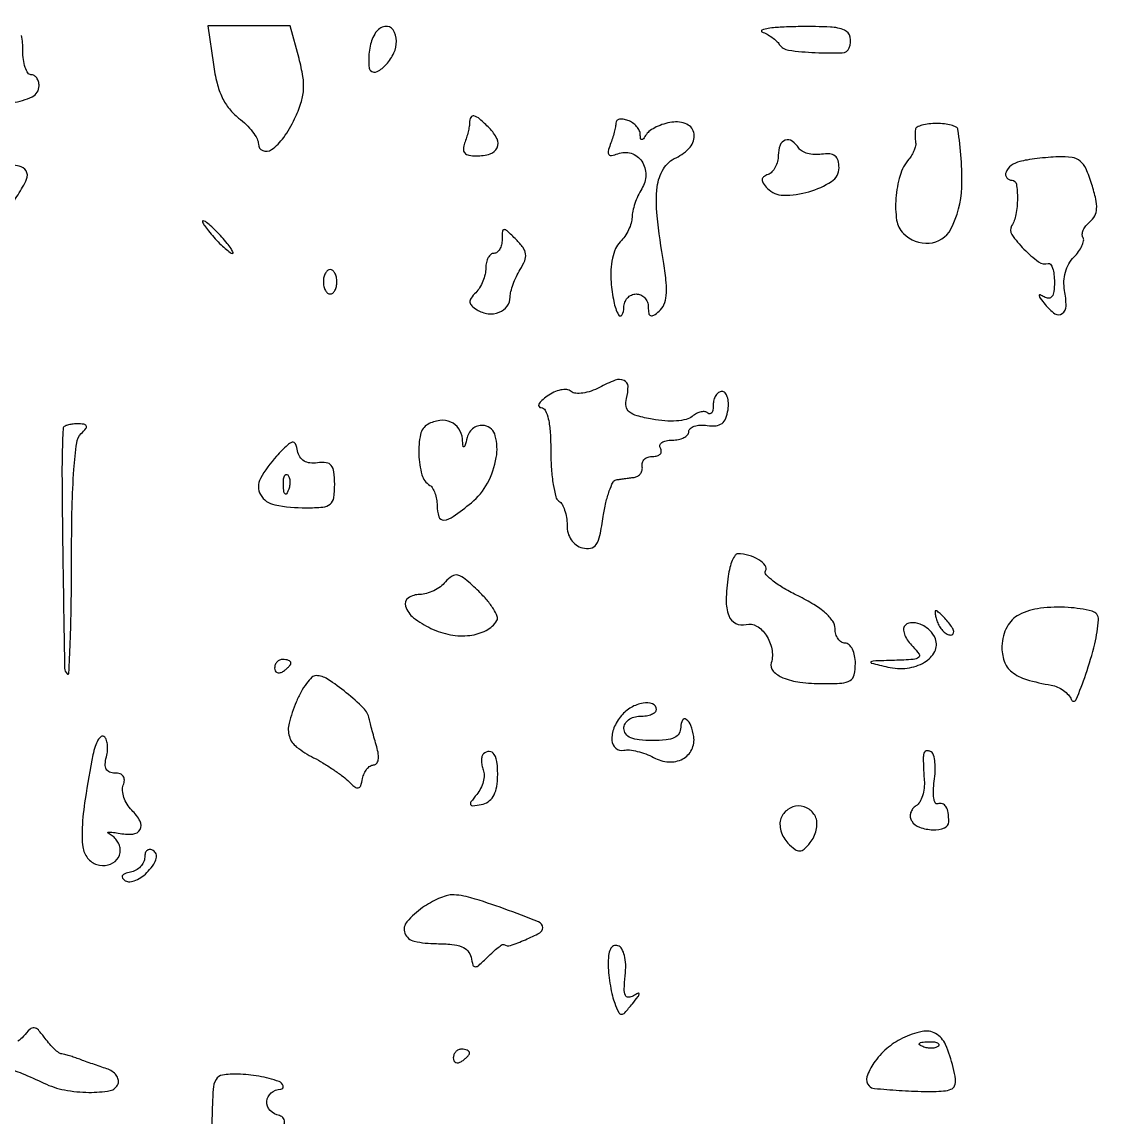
# Model space of a CAD drawing. Extents: x 0 to 5034, y 0 to 2560.
# Drawn here: x 3751.9 to 3884.5, y 2425.6 to 2560.5 of the extents above; entities that cross this region are included whole.
import ezdxf

# ---------------------------------------------------------------- set-up
doc = ezdxf.new("R2010")
doc.units = 0

msp = doc.modelspace()

# ---------------------------------------------------------------- linework, layer by layer
for points in [[(4084.731077, 2269.263702, 0.000011), (4132.120882, 2268.843403, 0.002588)], [(3750.728959, 2550.572343, 0.083611), (3753.16398, 2551.288462, 0.286995), (3754, 2552.625, 0.071046), (3753.924955, 2553.150474, 0.086487), (3753.70625, 2553.596094, 0.100289), (3753.38134, 2553.894014, 0.136381), (3753, 2554, -0.254951), (3752.615738, 2554.209557, -0.06271), (3752.29375, 2554.88125, -0.048861), (3752.072766, 2555.850749, -0.031626), (3752, 2557, 0.041432), (3751.847929, 2558.83205, 0.230406)], [(3749.832704, 2431.739723, -0.029477), (3751.906166, 2431.019157, -0.01253), (3754.594221, 2429.823713, 0.063556), (3757.143033, 2428.988737, 0.045408), (3760.133252, 2428.692088, 0.045292), (3762.731345, 2428.906638, 0.271248), (3763.726603, 2429.749474, 0.145416), (3763.752526, 2430.271944, 0.102199), (3763.49866, 2430.807125, 0.085586), (3763.001005, 2431.273936, 0.067127), (3762.333158, 2431.595408, -0.00321), (3761.521979, 2431.865115, -0.002153), (3760.597865, 2432.18342, -0.002168), (3759.705461, 2432.499454, -0.004279), (3759, 2432.759567, 0.009362), (3758.373863, 2432.98323, 0.00906), (3757.732958, 2433.185875, 0.009009), (3757.162731, 2433.343753, 0.032641), (3756.793047, 2433.413633, -0.133474), (3756.437224, 2433.558627, -0.025364), (3755.898474, 2434.015218, -0.025451), (3755.307475, 2434.629421, -0.020974), (3754.740434, 2435.3403, 0.022292), (3753.914484, 2436.370185, 0.191478), (3753.398894, 2436.633318, 0.217012), (3752.881108, 2436.453715, 0.029207), (3752.074942, 2435.5903, -0.072057), (3751.400125, 2434.981262, -0.044598)]]:
    msp.add_lwpolyline(points, format="xyb")
for points in [[(3775.454959, 2555.25, 0.026563), (3775.906707, 2552.971509, 0.048268), (3776.548796, 2551.186515, 0.057601), (3777.422095, 2549.78375, 0.063287), (3778.568503, 2548.666593, -0.033204), (3779.499008, 2547.862818, -0.036261), (3780.285748, 2546.964845, -0.039018), (3780.835215, 2546.105678, -0.123367), (3781, 2545.447978, 0.307344), (3781.544279, 2544.646164, 0.252084), (3782.595528, 2544.768451, 0.085284), (3784.111926, 2546.268088, 0.044463), (3785.464339, 2548.566093, 0.030798), (3786.236792, 2550.491733, 0.061946), (3786.555377, 2552.094789, 0.058743), (3786.479586, 2553.781523, 0.0252), (3786.003031, 2555.988743), (3784.922912, 2560), (3779.847912, 2560), (3774.772912, 2560)], [(3794.759742, 2557.523502, 0.022147), (3794.616177, 2556.537561, 0.028546), (3794.576624, 2555.623245, 0.028769), (3794.629706, 2554.880726, 0.165617), (3794.801155, 2554.532178, 0.326156), (3795.637024, 2554.401705, 0.092078), (3796.742804, 2555.258755, 0.072733), (3797.679507, 2556.680398, 0.109785), (3798, 2558.122445, 0.145765), (3797.584672, 2559.516824, 0.302391), (3796.586273, 2559.944266, 0.203539), (3795.435963, 2559.183408, 0.099311)], [(3843, 2559.271109, -0.036623), (3843.620802, 2558.981164, -0.028953), (3844.245711, 2558.582339, -0.029759), (3844.784566, 2558.141723, -0.061984), (3845.134337, 2557.728186, 0.21858), (3846.262669, 2557.017374, 0.021161), (3849.566304, 2556.721056, 0.019459), (3852.878128, 2556.693814, 0.305769), (3853.75, 2557.321754, 0.13939), (3853.850498, 2558.638919, 0.245019), (3853.179435, 2559.466365, 0.092147), (3851.422823, 2559.868474, 0.013474), (3847.75, 2559.921053, 0.008779), (3845.447879, 2559.851535, 0.022064), (3843.776563, 2559.697566, 0.060629), (3842.998394, 2559.492974, 0.684012)], [(3807, 2548.081787, -0.04425), (3806.959197, 2547.621647, -0.015326), (3806.821697, 2546.96865, -0.015089), (3806.625376, 2546.254744, -0.016969), (3806.393011, 2545.581787, 0.075625), (3806.234354, 2544.856801, 0.203577), (3806.405365, 2544.368996, 0.163335), (3806.915512, 2544.084889, 0.046113), (3807.833994, 2544, 0.072314), (3809.528581, 2544.246373, 0.214053), (3810.399254, 2544.995491, 0.228961), (3810.386432, 2546.100557, 0.081085), (3809.437763, 2547.41938, 0.015923), (3808.237022, 2548.545984, 0.114595), (3807.542482, 2548.919586, 0.358868), (3807.154446, 2548.744536, 0.114979)], [(3825, 2548.050403, -0.048096), (3824.955915, 2547.593166, -0.014348), (3824.802127, 2546.908433, -0.014246), (3824.584244, 2546.145301, -0.014952), (3824.326391, 2545.408179, 0.029928), (3824.056774, 2544.556438, 0.23648), (3824.14355, 2544.164151, 0.281491), (3824.490786, 2544.041363, 0.039399), (3825.253278, 2544.26695, -0.169116), (3826.887296, 2544.318187, -0.169505), (3828.197928, 2543.343314, -0.153021), (3828.699771, 2541.672346, -0.137436), (3828.189836, 2539.932368, 0.032085), (3827.734306, 2539.086702, 0.025356), (3827.349514, 2538.121206, 0.025995), (3827.08377, 2537.184978, 0.056207), (3827, 2536.44214, -0.07288), (3826.895657, 2535.730086, -0.038701), (3826.57399, 2534.896726, -0.037513), (3826.104812, 2534.078661, -0.047457), (3825.549753, 2533.406896, 0.091914), (3824.980558, 2532.578616, 0.048475), (3824.584449, 2531.390868, 0.043108), (3824.386349, 2529.97341, 0.035562), (3824.414438, 2528.446974, 0.026885), (3824.758037, 2526.064781, 0.068607), (3825.328747, 2524.42011, 0.595313), (3825.752797, 2524.409142, 0.13143), (3826, 2525.333333, -0.088788), (3826.113896, 2525.969674, -0.094932), (3826.440625, 2526.510417, -0.09994), (3826.927758, 2526.872172, -0.110331), (3827.5, 2527, -0.107348), (3828.072293, 2526.875699, -0.099536), (3828.559375, 2526.523407, -0.095788), (3828.885941, 2525.996941, -0.091307), (3829, 2525.377555, 0.038639), (3829.05901, 2524.615093, 0.26992), (3829.285187, 2524.336401, 0.236728), (3829.666226, 2524.375837, 0.031185), (3830.342695, 2524.869448, 0.120723), (3830.931375, 2525.663769, 0.075769), (3831.214637, 2526.790698, 0.048556), (3831.211377, 2528.397724, 0.016014), (3830.902306, 2530.741893, -0.013359), (3830.094916, 2536.624372, -0.056449), (3830.105902, 2540.177535, -0.107365), (3830.866075, 2542.398449, -0.151028), (3832.420012, 2543.781601, 0.109349), (3834.143487, 2545.079219, 0.209758), (3834.635707, 2546.704429, 0.264285), (3833.758105, 2547.89256, 0.141978), (3831.896137, 2548.14694, 0.038162), (3830.925008, 2547.927144, 0.036998), (3829.988051, 2547.560678, 0.039379), (3829.214912, 2547.112333, 0.099541), (3828.765313, 2546.64694, -0.016909), (3828.393197, 2546.107116, -0.236311), (3828.188781, 2546.003448, -0.377865), (3828.052978, 2546.121914, -0.029388), (3828.015313, 2546.643011, 0.113081), (3827.898589, 2547.122895, 0.064793), (3827.563873, 2547.619347, 0.059584), (3827.074709, 2548.056362, 0.061005), (3826.5, 2548.361626, 0.050742), (3825.925389, 2548.517572, 0.092309), (3825.440625, 2548.507641, 0.141716), (3825.122849, 2548.339716, 0.203517)], [(3861.881579, 2547.25, 0.029012), (3861.847085, 2546.901273, 0.015611), (3861.843037, 2546.46908, 0.015499), (3861.86643, 2546.026848, 0.023442), (3861.916666, 2545.64474, -0.101087), (3861.90683, 2545.233206, -0.04029), (3861.736035, 2544.692434, -0.037775), (3861.451362, 2544.120694, -0.038829), (3861.086189, 2543.603852, 0.100624), (3859.999759, 2541.577511, 0.054396), (3859.482924, 2538.783202, 0.05529), (3859.580553, 2536.091866, 0.161038), (3860.405746, 2534.451397, 0.216554), (3863.596226, 2533.254585, 0.260652), (3866.242797, 2534.979491, 0.113695), (3867.587738, 2540.100844, 0.047795), (3867.121525, 2547.25, 0.238847), (3866.910654, 2547.53949, 0.04846), (3866.301323, 2547.779687, 0.041426), (3865.466428, 2547.94532, 0.028267), (3864.5, 2548, 0.028271), (3863.533792, 2547.945325, 0.041501), (3862.699589, 2547.779687, 0.048616), (3862.091342, 2547.539479, 0.239667)], [(3845, 2544.083333, -0.060503), (3844.906843, 2543.316295, -0.060765), (3844.632812, 2542.595052, -0.066702), (3844.228224, 2542.025544, -0.117654), (3843.75, 2541.708333, 0.065635), (3843.202109, 2541.421334, 0.231348), (3843.015904, 2541.082498, 0.168489), (3843.144542, 2540.645122, 0.033619), (3843.668592, 2540.006408, 0.206128), (3845.637471, 2539.150861, 0.07082), (3848.78201, 2539.587731, 0.073344), (3851.578272, 2540.856219, 0.256427), (3852.489054, 2542.537515, 0.066488), (3852.363538, 2543.438898, 0.162245), (3851.993565, 2543.988095, 0.147608), (3851.340295, 2544.236364, 0.051975), (3850.327644, 2544.20215, -0.048045), (3849.457016, 2544.165899, -0.051917), (3848.618644, 2544.299599, -0.058178), (3847.932975, 2544.571963, -0.131471), (3847.529573, 2544.95215, 0.10177), (3846.718393, 2545.811767, 0.240053), (3845.869786, 2545.931657, 0.222524), (3845.225564, 2545.308532, 0.091285)], [(3874.75, 2543.310674, 0.095233), (3873.688833, 2542.803943, 0.135587), (3873.046895, 2541.98676, 0.270413), (3873.135724, 2541.316981, 0.231705), (3873.783022, 2541, -0.371224), (3874.321857, 2540.536, -0.039463), (3874.447214, 2538.750294, -0.041539), (3874.265041, 2536.772066, -0.094963), (3873.733543, 2535.377881, 0.299744), (3873.764226, 2534.315385, 0.040981), (3875.254614, 2532.521426, 0.04113), (3877.048782, 2530.968538, 0.237147), (3878.25, 2530.767865, -0.326435), (3878.537157, 2530.669219, -0.074395), (3878.779687, 2530.180099, -0.050101), (3878.946133, 2529.405604, -0.0279), (3879, 2528.440983, -0.028058), (3878.935875, 2527.299149, -0.123802), (3878.701248, 2526.673058, -0.253457), (3878.303596, 2526.471347, -0.129204), (3877.75, 2526.632941, 0.035256), (3877.252848, 2526.885796, 0.576573), (3877.132651, 2526.795177, 0.131458), (3877.262379, 2526.472868, 0.00934), (3877.863307, 2525.702969, 0.067613), (3879.067201, 2524.571622, 0.322167), (3879.957884, 2524.575198, 0.239697), (3880.436757, 2525.511128, 0.04786), (3880.256559, 2527.43823, -0.058429), (3880.175268, 2528.562838, -0.056835), (3880.35447, 2529.686744, -0.058484), (3880.773758, 2530.711149, -0.070131), (3881.39986, 2531.542717, 0.03795), (3881.982759, 2532.221518, 0.050248), (3882.396601, 2532.922583, 0.06011), (3882.597473, 2533.543728, 0.188764), (3882.520202, 2533.967313, -0.164609), (3882.429729, 2534.358495, -0.078808), (3882.562024, 2534.863313, -0.064958), (3882.886399, 2535.400395, -0.051298), (3883.362147, 2535.885592, 0.097169), (3883.958922, 2536.61705, 0.109866), (3884.201787, 2537.488616, 0.069754), (3884.098407, 2538.682491, 0.019422), (3883.606446, 2540.498899, 0.026805), (3882.893632, 2542.410419, 0.118101), (3882.175028, 2543.364296, 0.139752), (3881.169781, 2543.804001, 0.043329), (3879.50531, 2543.883999, 0.011135), (3878.226424, 2543.806084, 0.009217), (3876.868747, 2543.667734, 0.009333), (3875.628292, 2543.494632, 0.024578)], [(3746.733564, 2542.40023, 0.272968), (3746.494703, 2541.474231, 0.033286), (3747.237417, 2539.420782, 0.033416), (3748.248611, 2537.480378, 0.261632), (3749.103811, 2537, 0.218465), (3750.108076, 2537.460785, 0.035604), (3751.419656, 2539.225036, 0.035014), (3752.463288, 2541.14405, 0.250468), (3752.39928, 2542.162968, 0.206824), (3751.56038, 2542.748448, 0.039915), (3749.680527, 2542.978247, 0.040803), (3747.763719, 2542.902094, 0.167575)], [(3775.5, 2534, 0.012769), (3776.229731, 2533.233916, 0.017642), (3776.92517, 2532.5875, 0.014322), (3777.525997, 2532.096686, 0.165568), (3777.809975, 2532, 0.549874), (3777.889734, 2532.12573, 0.034935), (3777.63142, 2532.5875, 0.02599), (3777.159597, 2533.232121, 0.012939), (3776.5, 2534, 0.012769), (3775.770269, 2534.766084, 0.017642), (3775.07483, 2535.4125, 0.014322), (3774.474003, 2535.903314, 0.165568), (3774.190025, 2536, 0.549874), (3774.110266, 2535.87427, 0.034935), (3774.36858, 2535.4125, 0.02599), (3774.840403, 2534.767879, 0.012939)], [(3811, 2533.714286, -0.056395), (3810.925804, 2533.058561, -0.075828), (3810.70625, 2532.503571, -0.095027), (3810.381497, 2532.131472, -0.167478), (3810, 2532, 0.17482), (3809.618409, 2531.862375, 0.093122), (3809.29375, 2531.47125, 0.073362), (3809.074027, 2530.888633, 0.053595), (3809, 2530.2, -0.058029), (3808.909157, 2529.419895, -0.038948), (3808.635268, 2528.564018, -0.039072), (3808.23389, 2527.765306, -0.06048), (3807.758359, 2527.158359, 0.040543), (3807.18774, 2526.486856, 0.176491), (3807.048796, 2525.992385, 0.189791), (3807.26431, 2525.546889, 0.047919), (3807.917675, 2525.050879, 0.10779), (3809.273913, 2524.572924, 0.123408), (3810.635475, 2524.739177, 0.14211), (3811.62647, 2525.491612, 0.161138), (3812, 2526.620558, -0.062507), (3812.084967, 2527.29756, -0.024936), (3812.361445, 2528.19272, -0.024207), (3812.759454, 2529.139822, -0.02801), (3813.230451, 2529.997403, 0.042571), (3813.7945, 2531.099184, 0.131338), (3813.899492, 2531.922198, 0.125834), (3813.580997, 2532.70897, 0.037617), (3812.730451, 2533.69812, 0.007014), (3811.626405, 2534.771621, 0.189211), (3811.254715, 2534.921521, 0.393157), (3811.041418, 2534.726823, 0.020444)], [(3789, 2528.5, 0.053595), (3789.06169, 2527.926139, 0.073362), (3789.244792, 2527.440625, 0.093122), (3789.515341, 2527.114688, 0.17482), (3789.833333, 2527, 0.17482), (3790.151326, 2527.114688, 0.093122), (3790.421875, 2527.440625, 0.073362), (3790.604977, 2527.926139, 0.053595), (3790.666667, 2528.5, 0.053595), (3790.604977, 2529.073861, 0.073362), (3790.421875, 2529.559375, 0.093122), (3790.151326, 2529.885312, 0.17482), (3789.833333, 2530, 0.17482), (3789.515341, 2529.885312, 0.093122), (3789.244792, 2529.559375, 0.073362), (3789.06169, 2529.073861, 0.053595)], [(3822.990394, 2515.494859, -0.039561), (3821.960645, 2515.044459, -0.048129), (3820.937775, 2514.797339, -0.055377), (3820.062764, 2514.770882, -0.154285), (3819.500108, 2514.999911, 0.150939), (3818.96891, 2515.220195, 0.07234), (3818.224185, 2515.18223, 0.060754), (3817.380779, 2514.905798, 0.04836), (3816.556036, 2514.417316, 0.027208), (3815.888264, 2513.870908, 0.086584), (3815.537009, 2513.416337, 0.275614), (3815.551742, 2513.137181, 0.250074), (3815.80887, 2513, -0.287646), (3816.326011, 2512.675656, -0.058802), (3816.69527, 2511.60802, -0.038895), (3816.929081, 2509.92163, -0.015005), (3817, 2507.559017, 0.017115), (3817.072902, 2505.429906, 0.023783), (3817.29375, 2503.534775, 0.021638), (3817.60908, 2502.032051, 0.194165), (3818, 2501.5, -0.12648), (3818.384271, 2501.100201, -0.046624), (3818.70625, 2500.380735, -0.042494), (3818.926101, 2499.492644, -0.039455), (3819, 2498.557614, 0.064343), (3819.129156, 2497.558115, 0.084332), (3819.508376, 2496.720849, 0.091078), (3820.114682, 2496.102055, 0.08978), (3820.90425, 2495.73529, 0.110585), (3821.907663, 2495.699651, 0.203482), (3822.576735, 2496.144012, 0.094262), (3823.040548, 2497.256227, 0.014569), (3823.465523, 2499.618659, -0.019246), (3823.785446, 2501.306371, -0.028635), (3824.205296, 2502.7497, -0.027855), (3824.658711, 2503.834113, -0.251801), (3825.061273, 2504.125, 0.000307), (3825.509378, 2504.184949, 0.000142), (3826.091436, 2504.263352, 0.000141), (3826.702836, 2504.34606, 0.000196), (3827.25, 2504.420455, 0.097877), (3827.707859, 2504.57762, 0.104429), (3828.059375, 2504.894673, 0.105878), (3828.249476, 2505.322859, 0.103239), (3828.25, 2505.795455, -0.132761), (3828.277246, 2506.254089, -0.126575), (3828.531399, 2506.646165, -0.108301), (3828.982281, 2506.909193, -0.078243), (3829.559017, 2507, 0.066118), (3830.110654, 2507.073267, 0.138808), (3830.478525, 2507.29375, 0.191142), (3830.607943, 2507.620352, 0.139169), (3830.5, 2508, -0.202618), (3830.441401, 2508.378123, -0.181468), (3830.66835, 2508.70625, -0.104212), (3831.195401, 2508.928459, -0.047867), (3831.940983, 2509, 0.049646), (3832.728907, 2509.078428, 0.069637), (3833.395164, 2509.312215, 0.0898), (3833.843538, 2509.657079, 0.186114), (3834, 2510.062858, -0.217378), (3834.173879, 2510.443905, -0.098531), (3834.660937, 2510.7216, -0.070386), (3835.388427, 2510.85489, -0.044738), (3836.25, 2510.812858, 0.054729), (3837.347131, 2510.781238, 0.142311), (3838.078693, 2511.059326, 0.14226), (3838.547546, 2511.686173, 0.054676), (3838.819551, 2512.75, 0.045002), (3838.863646, 2513.611565, 0.070854), (3838.731053, 2514.339063, 0.099259), (3838.452557, 2514.825895, 0.216622), (3838.069551, 2515, 0.153567), (3837.661647, 2514.871693, 0.098), (3837.314181, 2514.510417, 0.080575), (3837.079731, 2513.970607, 0.062314), (3837, 2513.333333, -0.037878), (3836.954785, 2512.737347, -0.107049), (3836.806715, 2512.349535, -0.244364), (3836.589508, 2512.227052, -0.207794), (3836.342009, 2512.324657, 0.163855), (3835.995149, 2512.496757, 0.084489), (3835.505355, 2512.480674, 0.069099), (3834.950961, 2512.284949, 0.053892), (3834.417812, 2511.93179, -0.114132), (3833.667599, 2511.554997, -0.041103), (3832.48035, 2511.368263, -0.036446), (3831.042603, 2511.366847, -0.0284), (3829.492368, 2511.56741, -0.02064), (3827.615718, 2512.000327, -0.103142), (3826.659874, 2512.490142, -0.186933), (3826.272896, 2513.162757, -0.102422), (3826.322685, 2514.125947, 0.068443), (3826.504599, 2515.646052, 0.299351), (3826.018683, 2516.357397, 0.190042), (3824.923257, 2516.37293, 0.032504)], [(3801.856388, 2510.939507, 0.218323), (3800.95664, 2509.70727, 0.05888), (3800.750551, 2507.234978, 0.058523), (3801.130549, 2504.74379, 0.189454), (3802.115296, 2503.428743, -0.121598), (3802.455037, 2503.082011, -0.04792), (3802.740118, 2502.472418, -0.043762), (3802.934566, 2501.724045, -0.041708), (3803, 2500.940983, 0.078276), (3803.215179, 2499.574921, 0.3491), (3803.845423, 2499.15605, 0.136119), (3804.9876, 2499.580423, 0.014974), (3807.222306, 2501.301445, 0.097857), (3809.207825, 2503.70963, 0.081686), (3810.288196, 2506.849514, 0.106941), (3810.168272, 2509.531137, 0.286905), (3808.834318, 2510.784434, 0.101684), (3808.146783, 2510.779457, 0.09923), (3807.510251, 2510.504524, 0.0947), (3807.006513, 2509.991665, 0.083698), (3806.700319, 2509.307086, -0.004222), (3806.426797, 2508.28719, -0.262433), (3806.299329, 2508.159304, -0.467444), (3806.191685, 2508.23307, -0.006249), (3806.116001, 2509.143011, 0.130506), (3805.681441, 2510.411584, 0.146563), (3804.689233, 2511.23077, 0.131652), (3803.319481, 2511.420051, 0.096731)], [(3756.970588, 2510.5, 0.016047), (3756.817852, 2504.773301, 0.002529), (3756.935994, 2493.50586, 0.000379), (3757.140952, 2480.933163, 0.194483), (3757.441176, 2480.22549, 0.650423), (3757.666809, 2480.312472, 0.002336), (3757.835846, 2484.080404, 0.006414), (3757.960051, 2488.623862, 0.003625), (3758, 2494.133333, -0.005067), (3758.066933, 2500.737832, -0.014045), (3758.291475, 2505.377586, -0.014121), (3758.636355, 2508.659955, -0.16458), (3759.2, 2509.8, 0.02847), (3759.749269, 2510.415653, 0.273085), (3759.795833, 2510.75, 0.272121), (3759.525534, 2510.953202, 0.028321), (3758.7, 2511, 0.027791), (3758.04657, 2510.963653, 0.042602), (3757.490735, 2510.853125, 0.051505), (3757.094517, 2510.692864, 0.261946)], [(3783.242397, 2507.029807, 0.06234), (3781.246971, 2504.267032, 0.260575), (3781.264422, 2502.289564, 0.219468), (3783.029746, 2501.029088, 0.047032), (3786.874181, 2500.666667, 0.020876), (3788.942435, 2500.75306, 0.15343), (3789.847109, 2501.122794, 0.18818), (3790.280224, 2501.903827, 0.034414), (3790.390411, 2503.583333, 0.027677), (3790.300885, 2505.108611, 0.14248), (3789.976992, 2505.881095, 0.198509), (3789.355677, 2506.219549, 0.06201), (3788.273142, 2506.201157, -0.06247), (3787.345199, 2506.186244, -0.108315), (3786.617685, 2506.430971, -0.120771), (3786.110751, 2506.93313, -0.090118), (3785.825127, 2507.669526, 0.056852), (3785.550849, 2508.544296, 0.363948), (3785.164354, 2508.733522, 0.135509), (3784.568751, 2508.398659, 0.009804)], [(3784.683114, 2502.8125, -0.054073), (3784.461564, 2502.395823, -0.470617), (3784.279315, 2502.37858, -0.168741), (3784.137993, 2502.670344, -0.018894), (3784.078947, 2503.416667, -0.028489), (3784.089945, 2504.112848, -0.077125), (3784.200665, 2504.592839, -0.208169), (3784.385309, 2504.77538, -0.296942), (3784.604167, 2504.729167, -0.126455), (3784.797407, 2504.402231, -0.060344), (3784.876576, 2503.916927, -0.05415), (3784.839148, 2503.359369, -0.051402)], [(3838.836495, 2492.25, 0.029457), (3838.594494, 2489.311194, 0.095441), (3838.918458, 2487.389842, 0.189098), (3839.770326, 2486.440106, 0.182399), (3841.056406, 2486.3045, -0.204217), (3842.3447, 2486.11359, -0.110599), (3843.514759, 2484.978308, -0.095901), (3844.206333, 2483.290898, -0.117347), (3844.145339, 2481.591641, 0.258546), (3844.392238, 2480.567233, 0.111232), (3845.585488, 2479.739049, 0.065518), (3847.677553, 2479.19521, 0.029921), (3850.5, 2479.015313, 0.016046), (3852.824783, 2479.081033, 0.12451), (3853.851531, 2479.407775, 0.202246), (3854.348831, 2480.110516, 0.054238), (3854.5, 2481.5, 0.048028), (3854.407883, 2482.456773, 0.068025), (3854.132812, 2483.265625, 0.088204), (3853.727353, 2483.810654, 0.191087), (3853.25, 2484, -0.142629), (3852.773324, 2484.138799, -0.099655), (3852.367188, 2484.528966, -0.084343), (3852.093569, 2485.112423, -0.067659), (3852, 2485.800734, 0.155197), (3851.711988, 2486.706273, 0.058175), (3850.811093, 2487.708717, 0.044268), (3849.383099, 2488.758668, 0.023322), (3847.448434, 2489.81279, -0.019247), (3845.742797, 2490.724184, -0.032142), (3844.394226, 2491.633964, -0.034997), (3843.49471, 2492.43527, -0.344393), (3843.44269, 2492.907271, 0.313301), (3843.407913, 2493.554818, 0.090144), (3842.618737, 2494.261221, 0.067769), (3841.369053, 2494.811781, 0.070025), (3840.031712, 2495, 0.248413), (3839.695548, 2494.822001, 0.04675), (3839.348673, 2494.192187, 0.040232), (3839.044674, 2493.303432, 0.027031)], [(3804.032262, 2491.538873, -0.062014), (3803.405295, 2490.949853, -0.044151), (3802.578742, 2490.452044, -0.044577), (3801.689989, 2490.112689, -0.069022), (3800.877555, 2490, 0.151028), (3799.455486, 2489.560429, 0.333751), (3799.11105, 2488.544797, 0.150519), (3800.109894, 2487.134037, 0.052786), (3802.25, 2485.820634, 0.064886), (3804.643785, 2485.039634, 0.075926), (3807.029674, 2484.957954, 0.087921), (3809.041059, 2485.564165, 0.138144), (3810.362115, 2486.776898, 0.240394), (3810.405048, 2487.300966, 0.04152), (3809.937036, 2488.215311, 0.037239), (3809.15413, 2489.287909, 0.025467), (3808.119149, 2490.385848, 0.013786), (3806.471203, 2491.879767, 0.108893), (3805.568071, 2492.363707, 0.215167), (3804.839187, 2492.254373, 0.076476)], [(3874.6451, 2487.5, 0.083989), (3873.819814, 2486.891522, 0.067385), (3873.165741, 2486.000682, 0.061955), (3872.729373, 2484.892121, 0.052333), (3872.545045, 2483.64451, 0.093997), (3872.816669, 2481.788686, 0.142811), (3873.752868, 2480.4675, 0.096873), (3875.562784, 2479.531043, 0.028488), (3878.623233, 2478.822948, -0.062095), (3879.384287, 2478.592156, -0.051358), (3880.119631, 2478.170058, -0.053358), (3880.721381, 2477.631179, -0.088051), (3881.081893, 2477.053846, 0.666845), (3881.670287, 2477.046789, 0.019963), (3882.869003, 2480.168641, 0.021256), (3883.963812, 2483.916767, 0.045472), (3884.416327, 2486.894697, 0.360659), (3883.651225, 2487.938878, 0.046106), (3880.691156, 2488.398413, 0.045801), (3877.272856, 2488.296966, 0.08685)], [(3864.638374, 2486.5, 0.054778), (3864.934012, 2485.926337, 0.05745), (3865.343184, 2485.440625, 0.064053), (3865.798443, 2485.11007, 0.125677), (3866.229434, 2485, 0.214681), (3866.515803, 2485.128897, 0.22275), (3866.603286, 2485.425778, 0.100348), (3866.42795, 2485.903434, 0.035237), (3866, 2486.5, 0.012711), (3865.49792, 2487.074599, 0.017822), (3865.019109, 2487.559375, 0.014236), (3864.604143, 2487.928855, 0.176553), (3864.40894, 2488, 0.407084), (3864.311504, 2487.904913, 0.044074), (3864.333541, 2487.559375, 0.034664), (3864.442315, 2487.075405, 0.019009)], [(3860.522834, 2486.036946, 0.175583), (3860.428945, 2485.587534, 0.064749), (3860.604907, 2484.954171, 0.054101), (3860.997269, 2484.250084, 0.04225), (3861.562237, 2483.58062, -0.037168), (3862.350764, 2482.665258, -0.410727), (3862.288438, 2482.231287, -0.148035), (3861.631092, 2481.987769, -0.007474), (3859.321429, 2481.881685, 0.001068), (3856.673393, 2481.79404, 0.18969), (3856.421361, 2481.684455, 0.585322), (3856.459768, 2481.547486, 0.002062), (3858.5, 2481.060795, 0.087752), (3860.877055, 2480.92995, 0.10365), (3863.006295, 2481.651259, 0.13917), (3864.263933, 2482.971709, 0.215988), (3864.355242, 2484.516637, 0.112617), (3863.629415, 2485.599049, 0.094821), (3862.46251, 2486.341633, 0.116825), (3861.294074, 2486.512325, 0.236699)], [(3783, 2480.940983, 0.108972), (3783.078288, 2480.586039, 0.182303), (3783.29375, 2480.3746, 0.161196), (3783.6179, 2480.343488, 0.082592), (3784, 2480.5, 0.029505), (3784.382774, 2480.768994, 0.035638), (3784.70625, 2481.066025, 0.038439), (3784.934461, 2481.34829, 0.151918), (3785, 2481.559017, 0.210953), (3784.92554, 2481.727648, 0.081139), (3784.70625, 2481.870461, 0.061769), (3784.382849, 2481.967655, 0.042167), (3784, 2482, 0.105053), (3783.618444, 2481.918938, 0.099167), (3783.29375, 2481.688914, 0.09642), (3783.076123, 2481.345238, 0.093332)], [(3785.654687, 2476.75, 0.034077), (3784.773465, 2474.141986, 0.141238), (3784.811148, 2472.496821, 0.155224), (3785.71166, 2471.212523, 0.043836), (3787.803037, 2469.890595, -0.016275), (3788.945485, 2469.253642, -0.012585), (3790.148392, 2468.488838, -0.012771), (3791.236161, 2467.717131, -0.02962), (3792, 2467.071407, 0.018293), (3792.866383, 2466.3047, 0.208996), (3793.295318, 2466.183307, 0.286631), (3793.591892, 2466.430361, 0.031926), (3793.823324, 2467.321407, -0.056841), (3794.024603, 2467.963333, -0.066575), (3794.358143, 2468.506913, -0.07776), (3794.766954, 2468.874446, -0.145277), (3795.189956, 2469, 0.228048), (3795.551632, 2469.174009, 0.127725), (3795.754909, 2469.629366, 0.07698), (3795.763611, 2470.346341, 0.036665), (3795.566446, 2471.25, -0.003719), (3795.29274, 2472.19941, -0.003298), (3795.021752, 2473.19149, -0.003312), (3794.789607, 2474.087817, -0.010127), (3794.648552, 2474.699753, 0.146972), (3793.940872, 2476.000866, 0.025186), (3791.821274, 2477.899375, 0.025237), (3789.520954, 2479.575184, 0.145806), (3788.095139, 2480, 0.195236), (3787.588085, 2479.794164, 0.038888), (3786.928877, 2479.045312, 0.035858), (3786.251756, 2477.994461, 0.026691)], [(3825.690751, 2475.083333, 0.076201), (3824.771375, 2473.556269, 0.115463), (3824.525534, 2472.032047, 0.199126), (3825.010136, 2471.061528, 0.238349), (3825.990016, 2470.814854, -0.083997), (3826.684648, 2470.852227, -0.03171), (3827.645344, 2470.68014, -0.030321), (3828.688098, 2470.356127, -0.032387), (3829.660472, 2469.914118, 0.106251), (3831.517414, 2469.38077, 0.13902), (3833.237236, 2469.744258, 0.160019), (3834.35119, 2470.89561, 0.150437), (3834.600715, 2472.514744, 0.052165), (3834.25855, 2473.854968, 0.149299), (3833.682513, 2474.611751, 0.452075), (3833.212115, 2474.503901, 0.124706), (3833, 2473.666667, -0.13253), (3832.790316, 2472.88948, -0.150963), (3832.225, 2472.369048, -0.087132), (3831.189527, 2472.08181, -0.024197), (3829.5, 2472, -0.025511), (3827.895967, 2472.081893, -0.075863), (3826.833333, 2472.357143, -0.129352), (3826.226074, 2472.830552, -0.164293), (3826, 2473.5, -0.130775), (3826.153209, 2474.075754, -0.10214), (3826.583333, 2474.5625, -0.08892), (3827.230589, 2474.888136, -0.072314), (3828, 2475, 0.039769), (3828.76581, 2475.061007, 0.059018), (3829.4125, 2475.244792, 0.07762), (3829.852551, 2475.51442, 0.219986), (3830, 2475.833333, 0.314007), (3829.528016, 2476.51078, 0.132285), (3828.364917, 2476.616592, 0.086811), (3826.883538, 2476.083378, 0.089757)], [(3760.6349, 2470.258726, 0.007472), (3759.673029, 2464.790088, 0.026939), (3759.301176, 2461.271744, 0.042541), (3759.380222, 2458.91985, 0.144518), (3759.979372, 2457.524855, 0.13966), (3761.120366, 2456.743341, 0.142583), (3762.492077, 2456.688763, 0.158492), (3763.578633, 2457.366743, 0.176439), (3764, 2458.523655, 0.084634), (3763.907071, 2459.068728, 0.060871), (3763.632812, 2459.623227, 0.06008), (3763.227999, 2460.102931, 0.07664), (3762.75, 2460.427755, -0.087442), (3762.491658, 2460.611536, -0.603945), (3762.527832, 2460.72501, -0.07748), (3762.943959, 2460.733714, -0.012422), (3763.749004, 2460.604968, 0.062519), (3765.533776, 2460.500356, 0.248624), (3766.436739, 2461.058569, 0.26628), (3766.446189, 2462.079985, 0.068649), (3765.412064, 2463.445079, -0.058358), (3764.839874, 2464.169069, -0.056682), (3764.443788, 2465.012617, -0.06157), (3764.273013, 2465.84328, -0.112012), (3764.371488, 2466.525699, 0.081042), (3764.498654, 2467.138295, 0.163421), (3764.363434, 2467.606716, 0.162775), (3763.972331, 2467.899778, 0.080258), (3763.351984, 2468, -0.092422), (3762.678809, 2468.125505, -0.180321), (3762.275873, 2468.482811, -0.139038), (3762.143794, 2469.095769, -0.047963), (3762.289489, 2469.999004, 0.042075), (3762.428641, 2470.801567, 0.051892), (3762.416412, 2471.560532, 0.060783), (3762.266597, 2472.16951, 0.165123), (3761.987492, 2472.50773, 0.313488), (3761.632235, 2472.48853, 0.092202), (3761.249959, 2472.057346, 0.05735), (3760.896467, 2471.2802, 0.030825)], [(3808.708381, 2470.375048, 0.137385), (3808.528357, 2470.054967, 0.056404), (3808.464908, 2469.556429, 0.050072), (3808.515295, 2468.973068, 0.045077), (3808.680777, 2468.389499, -0.100335), (3808.791466, 2467.730477, -0.055444), (3808.673552, 2466.919412, -0.05208), (3808.362096, 2466.089969, -0.057426), (3807.893708, 2465.371926, 0.012887), (3807.168622, 2464.450954, 0.271482), (3807.131429, 2464.117246, 0.330551), (3807.397771, 2463.967173, 0.016609), (3808.445033, 2464.134661, 0.098898), (3809.27903, 2464.476463, 0.106265), (3809.892952, 2465.105863, 0.085727), (3810.281239, 2466.049999, 0.043926), (3810.449423, 2467.323105, 0.034323), (3810.403738, 2469.145041, 0.106585), (3810.035475, 2470.310493, 0.264853), (3809.432074, 2470.667739, 0.203267)], [(3862.889309, 2470.309017, 0.034128), (3862.858303, 2469.852057, 0.006871), (3862.869897, 2469.036832, 0.007226), (3862.910209, 2468.086955, 0.006697), (3862.978665, 2467.114242, -0.048974), (3862.964897, 2466.14584, -0.0504), (3862.762316, 2465.208271, -0.055553), (3862.413517, 2464.436572, -0.121017), (3861.96124, 2463.976045, 0.090144), (3861.548649, 2463.604293, 0.095403), (3861.303247, 2463.118043, 0.099731), (3861.262074, 2462.593647, 0.108706), (3861.430902, 2462.111803, 0.171288), (3862.40752, 2461.325375, 0.078709), (3864.036003, 2461.026416, 0.092968), (3865.481049, 2461.261007, 0.316048), (3866, 2462, 0.035649), (3865.918947, 2463.135387, 0.1034), (3865.651386, 2463.871566, 0.178759), (3865.212226, 2464.214055, 0.158897), (3864.630662, 2464.210221, -0.372599), (3864.332962, 2464.333141, -0.079626), (3864.149646, 2464.911433, -0.048549), (3864.102135, 2465.841542, -0.024941), (3864.213931, 2467.004249, 0.026925), (3864.326217, 2468.222744, 0.035875), (3864.288812, 2469.333466, 0.038895), (3864.126848, 2470.207959, 0.19137), (3863.833269, 2470.603045, 0.079826), (3863.506556, 2470.738972, 0.135038), (3863.212257, 2470.729107, 0.160057), (3862.997484, 2470.575979, 0.125152)], [(3845.331871, 2462.422459, 0.098475), (3845.209476, 2461.709827, 0.062783), (3845.336926, 2460.87573, 0.0597), (3845.681194, 2460.052954, 0.067566), (3846.199158, 2459.37227, 0.029688), (3847.068474, 2458.600482, 0.174297), (3847.638417, 2458.410625, 0.182507), (3848.183536, 2458.631274, 0.033117), (3848.947778, 2459.437077, 0.063495), (3849.392678, 2460.13748, 0.053778), (3849.678415, 2460.967269, 0.056136), (3849.771547, 2461.795124, 0.091827), (3849.64326, 2462.487265, 0.152557), (3848.794567, 2463.560297, 0.154682), (3847.49088, 2463.952034, 0.152254), (3846.184068, 2463.523002, 0.147297)], [(3767, 2457.632341, -0.110075), (3766.867703, 2457.038681, -0.081139), (3766.485938, 2456.481202, -0.076076), (3765.918685, 2456.044076, -0.077421), (3765.25, 2455.799863, 0.034934), (3764.554528, 2455.610774, 0.174852), (3764.245866, 2455.360397, 0.310151), (3764.262811, 2455.070631, 0.087455), (3764.616353, 2454.75012, 0.166713), (3765.168999, 2454.619802, 0.074223), (3765.903797, 2454.805067, 0.061462), (3766.698954, 2455.258157, 0.048672), (3767.431496, 2455.924304, 0.03368), (3768.108475, 2456.781917, 0.089234), (3768.42792, 2457.491714, 0.148872), (3768.399735, 2458.047444, 0.169335), (3768.065143, 2458.45974, 0.119367), (3767.659958, 2458.592201, 0.186826), (3767.312886, 2458.488238, 0.153043), (3767.07924, 2458.151535, 0.075872)], [(3801.222506, 2451.443296, 0.060605), (3799.290562, 2449.707131, 0.277806), (3799.037911, 2448.284094, 0.25294), (3800.193085, 2447.293046, 0.053448), (3802.926676, 2447, -0.022628), (3804.81451, 2446.914521, -0.071537), (3806.043085, 2446.622544, -0.117195), (3806.791865, 2446.099785, -0.135242), (3807.176676, 2445.321407, 0.028333), (3807.417432, 2444.366334, 0.332703), (3807.710084, 2444.155261, 0.183829), (3808.143352, 2444.328879, 0.010171), (3809.214286, 2445.357122, -0.012798), (3809.891993, 2446.001003, -0.020152), (3810.508929, 2446.514257, -0.015207), (3811.027085, 2446.886687, -0.29871), (3811.214286, 2446.88898, 0.224081), (3812.024488, 2446.785181, 0.023404), (3813.865788, 2447.478793, 0.022276), (3815.632707, 2448.33581, 0.275318), (3816, 2448.952283, 0.308131), (3815.487597, 2449.704808, 0.00721), (3811.27428, 2451.294453, 0.013979), (3807.149075, 2452.654191, 0.072739), (3804.784609, 2453, 0.077884), (3804.119464, 2452.89576, 0.02528), (3803.185658, 2452.542718, 0.024507), (3802.171764, 2452.039111, 0.025255)], [(3824.070285, 2444.333333, 0.020361), (3824.150333, 2443.113297, 0.015616), (3824.333424, 2441.78975, 0.015871), (3824.583162, 2440.560465, 0.0357), (3824.867379, 2439.65305, 0.018619), (3825.355218, 2438.53717, 0.280746), (3825.696157, 2438.316699, 0.220245), (3826.108268, 2438.494321, 0.012041), (3827.047094, 2439.595009, 0.007299), (3827.740602, 2440.474837, 0.13478), (3827.872644, 2440.800707, 0.587458), (3827.748069, 2440.890688, 0.026272), (3827.162789, 2440.579042, -0.126443), (3826.550696, 2440.396207, -0.316302), (3826.179138, 2440.636451, -0.106952), (3826.044342, 2441.416847, -0.015109), (3826.162789, 2443.052976, 0.031159), (3826.218111, 2444.428802, 0.055055), (3826.068587, 2445.554049, 0.073904), (3825.739754, 2446.354831, 0.179724), (3825.25, 2446.749226, 0.192708), (3824.727689, 2446.718666, 0.170975), (3824.337898, 2446.334703, 0.089721), (3824.113465, 2445.540154, 0.030292)], [(3860.282784, 2435.345883, 0.066128), (3858.358231, 2434.072449, 0.061258), (3856.775763, 2432.310658, 0.073816), (3855.920253, 2430.592999, 0.282185), (3856.187265, 2429.479402, 0.175948), (3856.844924, 2429.172142, 0.005359), (3859.890417, 2428.934057, 0.011478), (3862.964341, 2428.797656, 0.023981), (3865.358408, 2428.861263, 0.073411), (3866.265965, 2429.065234, 0.206388), (3866.72129, 2429.510913, 0.13297), (3866.820726, 2430.30449, 0.025177), (3866.542603, 2431.75, 0.041976), (3865.59421, 2434.570923, 0.161676), (3864.379032, 2435.932054, 0.186595), (3862.708164, 2436.188795, 0.059067)], [(3864.729167, 2434.395833, -0.126455), (3864.402231, 2434.202593, -0.060344), (3863.916927, 2434.123424, -0.05415), (3863.359369, 2434.160852, -0.051402), (3862.8125, 2434.316886, -0.054073), (3862.395823, 2434.538436, -0.470617), (3862.37858, 2434.720685, -0.168741), (3862.670344, 2434.862007, -0.018894), (3863.416667, 2434.921053, -0.028489), (3864.112848, 2434.910055, -0.077125), (3864.592839, 2434.799335, -0.208169), (3864.77538, 2434.614691, -0.296942)], [(3805, 2432.940983, 0.108972), (3805.078288, 2432.586039, 0.182303), (3805.29375, 2432.3746, 0.161196), (3805.6179, 2432.343488, 0.082592), (3806, 2432.5, 0.029505), (3806.382774, 2432.768994, 0.035638), (3806.70625, 2433.066025, 0.038439), (3806.934461, 2433.34829, 0.151918), (3807, 2433.559017, 0.210953), (3806.92554, 2433.727648, 0.081139), (3806.70625, 2433.870461, 0.061769), (3806.382849, 2433.967655, 0.042167), (3806, 2434, 0.105053), (3805.618444, 2433.918938, 0.099167), (3805.29375, 2433.688914, 0.09642), (3805.076123, 2433.345238, 0.093332)], [(3775.280897, 2425.437089), (3775.150651, 2419.874178), (3778.324385, 2420.571247, 0.071197), (3781.038656, 2421.587819, 0.071026), (3783.361302, 2423.325537, 0.14678), (3784.205887, 2424.889415, 0.415107), (3783.589707, 2425.823324, -0.156267), (3782.448066, 2426.462924, -0.202559), (3782.040326, 2427.578605, -0.21075), (3782.559958, 2428.615019, -0.164071), (3783.75, 2429.070285, 0.481949), (3784.047892, 2429.476757, 0.24665), (3783.547923, 2430.014079, 0.040294), (3781.05836, 2430.668906, 0.038413), (3778.455571, 2430.929715, 0.040644), (3776.586822, 2430.820905, 0.230801), (3775.78379, 2430.279662, 0.117806), (3775.423427, 2429.070062, 0.007902)]]:
    msp.add_lwpolyline(points, format="xyb", close=True)

doc.saveas('drawing.dxf')
